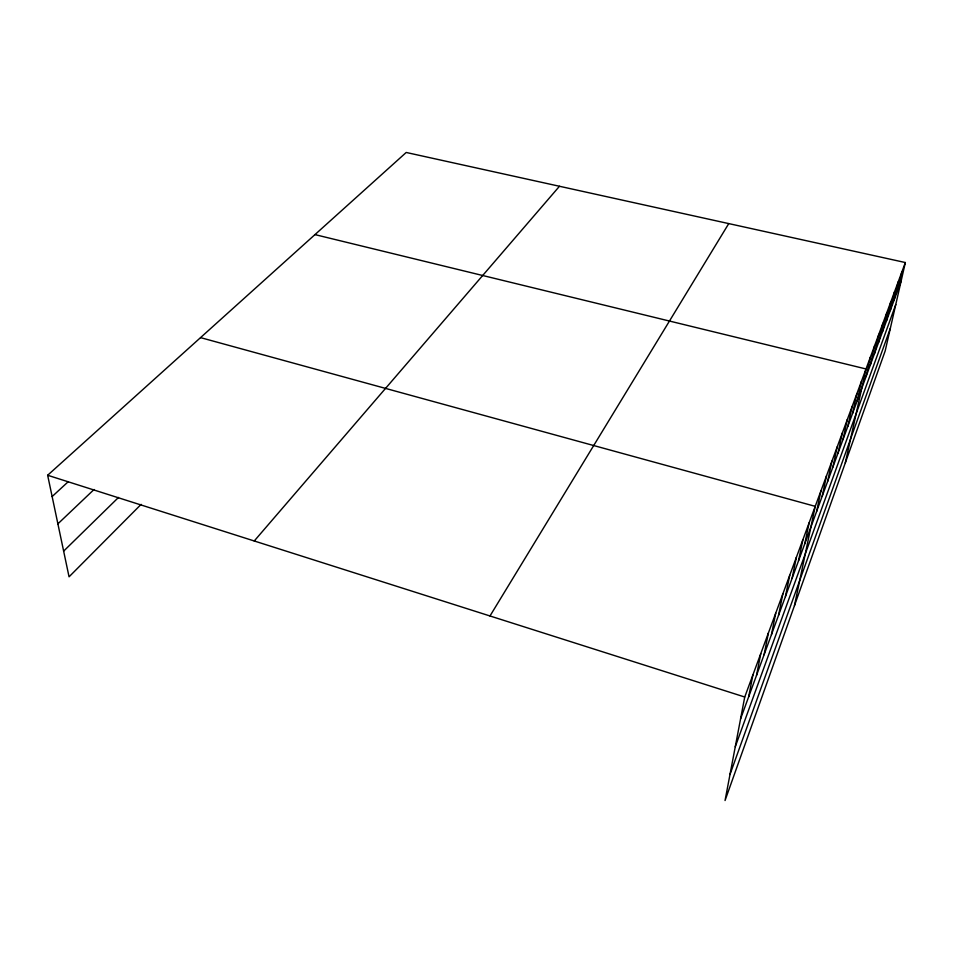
<?xml version="1.0" encoding="UTF-8"?>
<svg xmlns="http://www.w3.org/2000/svg" width="953" height="953" viewBox="0 0 953 953"><rect width="100%" height="100%" fill="white"/><g stroke="black" fill="none" stroke-linecap="round" stroke-linejoin="round"><path stroke-width="1.43" d="M905.35 262.54L744.734 697.012L725.042 800.532L885.182 350.918L905.35 262.54L406.204 152.468L47.65 475.261L69.057 576.827L141.115 504.363M748.689 696.75L752.882 674.974M756.527 675.367L760.756 653.687M764.103 654.699L768.356 633.114M771.442 634.698L775.718 613.22M778.541 615.34L782.83 593.957M785.415 596.59L789.727 575.326M792.074 578.423L796.398 557.267M798.531 560.805L802.867 539.767M804.797 543.722L809.145 522.804M794.457 605.643L815.22 506.341L200.547 337.624M816.602 511.511L820.962 490.831M822.177 496.322L826.525 475.761M827.585 481.551L831.945 461.109M832.862 467.173L837.21 446.862M837.985 453.187L842.333 432.996M842.976 439.571L847.324 419.511M847.836 426.313L852.185 406.371M852.578 413.399L856.914 393.577M857.188 400.808L861.512 381.117M845.299 462.896L866.003 368.966L314.966 234.605M866.086 376.566L870.387 357.125M870.363 364.892L874.651 345.57M874.544 353.492L878.821 334.3M878.618 342.377L882.883 323.305M882.597 331.525L886.85 312.572M886.481 320.911L890.721 302.101M890.281 310.559L894.51 291.856M893.997 300.433L898.202 281.862M897.619 290.546L901.824 272.093M729.986 774.515L890.328 328.332M735.263 746.771L895.772 304.531M740.576 718.86L901.169 280.873M489.985 615.972L728.759 223.598M254.248 540.982L559.471 186.264M63.637 551.132L118.517 497.43M57.895 523.84L94.037 489.497M52.141 496.549L68.139 481.789M47.65 475.261L744.734 697.012"/></g></svg>
